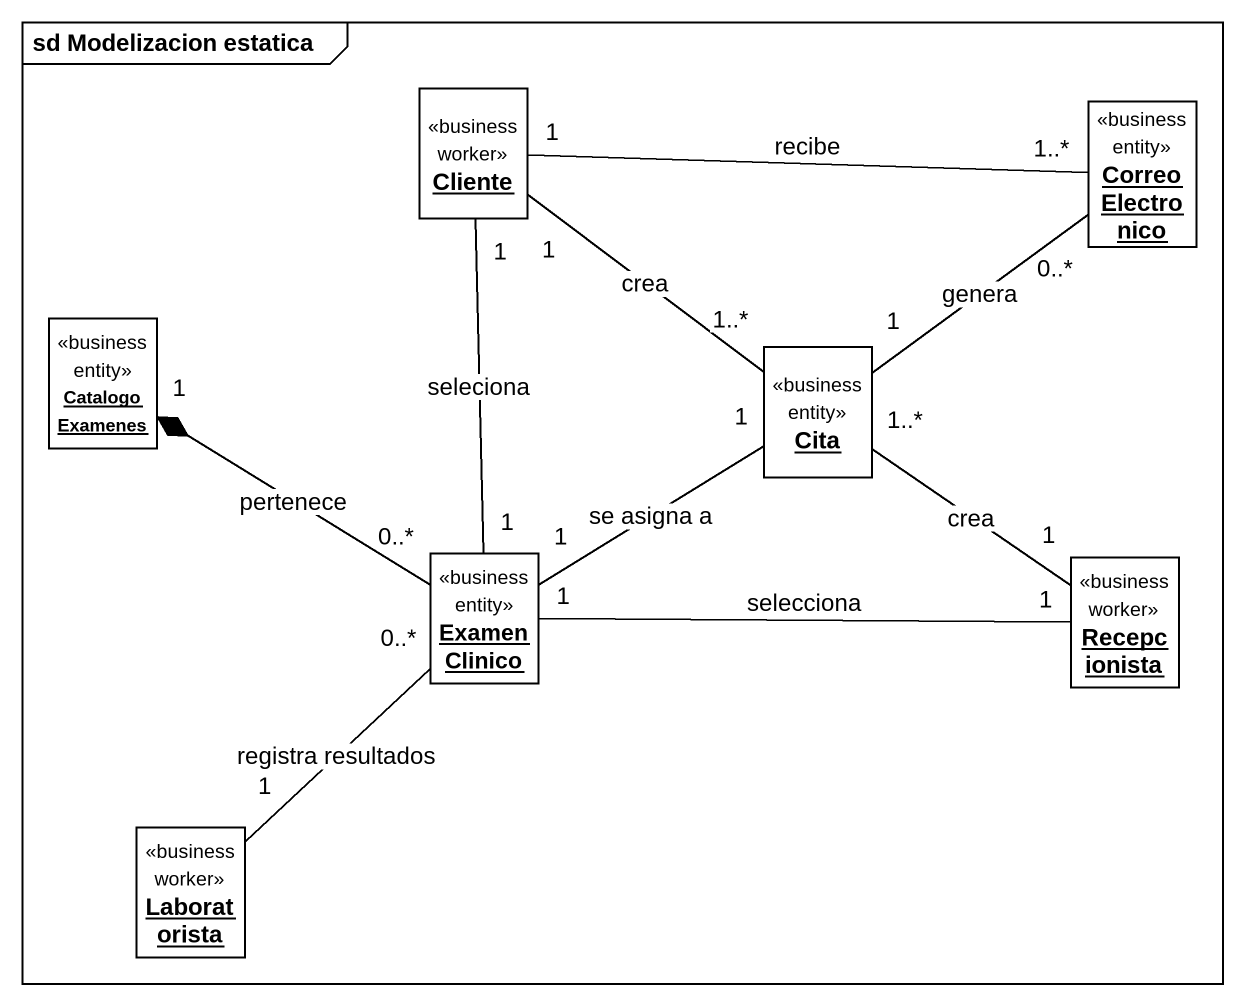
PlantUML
@startuml
mainframe sd Modelizacion estatica
hide circle
hide empty members
object Cliente <<business worker>>
object "Correo Electronico" as Correo_Electronico <<business entity>>
object "Catalogo Examenes" as Catalogo_Examenes <<business entity>>
object Cita <<business entity>>
object "Examen Clinico" as Examen_Clinico <<business entity>>
object Recepcionista <<business worker>>
object Laboratorista <<business worker>>
Cliente "1" -- "1..*" Cita : crea
Cliente "1" -- "1" Examen_Clinico : seleciona
Correo_Electronico "1..*" -left- "1" Cliente : recibe
Cita "1" -up- "0..*" Correo_Electronico : genera
Examen_Clinico "0..*" -up-* "1" Catalogo_Examenes : pertenece
Examen_Clinico "1" -up- "1" Cita : se asigna a
Recepcionista "1" -up- "1..*" Cita : crea
Recepcionista "1" -left- "1" Examen_Clinico : selecciona
Laboratorista "1" -up- "0..*" Examen_Clinico : registra resultados
@enduml
